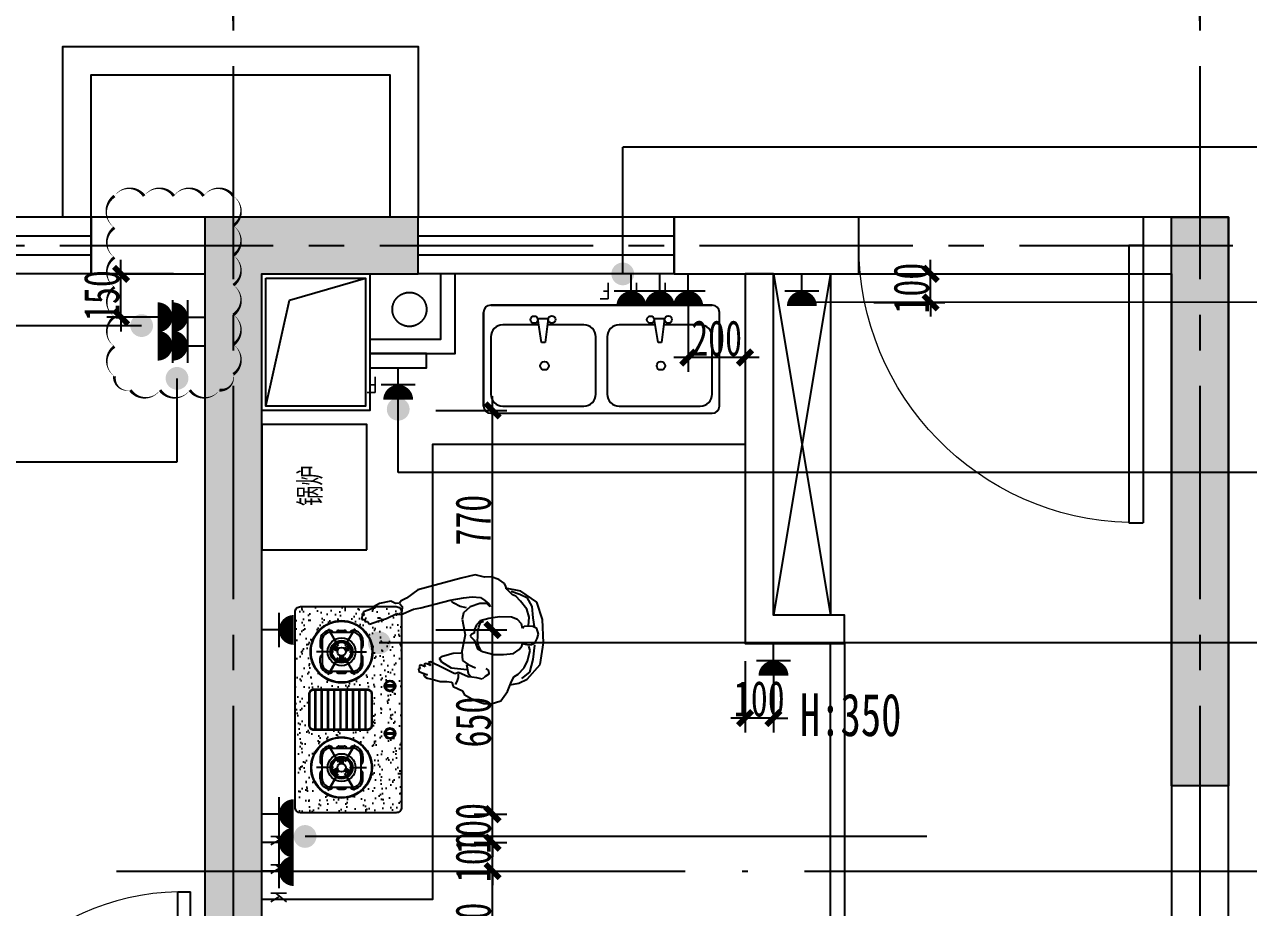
# Model space of a CAD drawing. Header units: millimetres. Extents: x -133666 to 880576, y -269375 to 86941.
# Drawn here: x 29139 to 33445, y -173559 to -170454 of the extents above; entities that cross this region are included whole.
import ezdxf
from ezdxf.enums import TextEntityAlignment as Align

# ---------------------------------------------------------------- set-up
doc = ezdxf.new("R2010")
doc.units = ezdxf.units.MM
doc.header["$LTSCALE"] = 1000
for name, pattern in [('6#轴网(1-4)20181120$0$11 12 17 18 19 20 21 22-ZW$0$DOTE', [2.42, 2, -0.2, 0.02, -0.2]), ('CENTER', [50.8, 31.75, -6.35, 6.35, -6.35]), ('CENTER2', [1.125, 0.75, -0.125, 0.125, -0.125]), ('DASHED', [19.05, 12.7, -6.35]), ('PS', [3200, 1500, -200, 1500])]:
    doc.linetypes.add(name, pattern=pattern)
doc.layers.get('0').update_dxf_attribs({"linetype": 'CONTINUOUS'})
doc.layers.get('Defpoints').update_dxf_attribs({"color": 6, "linetype": 'CONTINUOUS'})
for name, color, linetype in [('6#轴网(1-4)20181120$0$11 12 17 18 19 20 21 22-ZW$0$AXIS_轴线_A', 8, '6#轴网(1-4)20181120$0$11 12 17 18 19 20 21 22-ZW$0$DOTE'), ('A-area', 23, 'CONTINUOUS'), ('A-FUR', 8, 'CONTINUOUS'), ('A-Lvtry', 5, 'CONTINUOUS'), ('A-烟气道', 105, 'CONTINUOUS'), ('AXIS', 253, 'CENTER'), ('DIM', 3, 'CONTINUOUS'), ('M-机电点位(布局空间)', 7, 'CONTINUOUS'), ('P-Furniture(活动家具)', 134, 'CONTINUOUS'), ('P-活动家具', 146, 'CONTINUOUS'), ('PS', 6, 'PS'), ('PUB_HATCH', 8, 'CONTINUOUS'), ('PUB_TEXT', 7, 'CONTINUOUS'), ('WALL', 2, 'CONTINUOUS'), ('WINDOW', 4, 'CONTINUOUS'), ('ZZ001-PC 轮廓', 30, 'CONTINUOUS'), ('剪力墙', 6, 'CONTINUOUS'), ('栏杆', 142, 'CONTINUOUS')]:
    doc.layers.add(name, color=color, linetype=linetype)
doc.layers.add('S-ANNO-REVS', color=1, linetype='CONTINUOUS', true_color=0xff0000, plot=False)
doc.styles.add('DIM', font='', dxfattribs={"width": 0.7})
doc.styles.add('HZ', font='romans.shx', dxfattribs={"width": 0.9, "bigfont": 'bzhz.shx'})
doc.styles.add('ZZ', font='tssdeng.shx', dxfattribs={"width": 0.7, "bigfont": 'tssdchn.shx'})
doc.styles.add('黑体', font='simhei.ttf')
doc.styles.get('DIM').set_extended_font_data('SimSun')
doc.dimstyles.new('TSSD_100_100', dxfattribs={"dimtxt": 300, "dimasz": 100, "dimexe": 100, "dimexo": 250, "dimgap": 100, "dimtad": 1, "dimdec": 0, "dimzin": 0, "dimdsep": 46, "dimtxsty": 'ZZ', "dimblk": 'ARCHTICK', "dimcen": 0, "dimdle": 100, "dimclrd": 256, "dimclrt": 7, "dimadec": 0, "dimazin": 0, "dimtfac": 1, "dimtdec": 0, "dimtix": 1, "dimtmove": 2, "dimatfit": 3, "dimfxl": 0, "dimtolj": 1, "dimtzin": 0, "dimarcsym": 0})
doc.dimstyles.new('金螳螂1-50', dxfattribs={"dimscale": 50, "dimtxt": 2.5, "dimasz": 1, "dimexe": 1, "dimexo": 1, "dimgap": 0.1, "dimtad": 1, "dimdec": 0, "dimrnd": 5, "dimzin": 0, "dimdsep": 46, "dimtxsty": 'DIM', "dimblk": 'ARCHTICK', "dimcen": 2, "dimdle": 1, "dimclrd": 254, "dimclre": 254, "dimclrt": 30, "dimadec": 0, "dimazin": 0, "dimtfac": 1, "dimtdec": 0, "dimtix": 1, "dimtmove": 2, "dimatfit": 3, "dimldrblk": 'A', "dimfxl": 0, "dimtolj": 1, "dimtzin": 0, "dimarcsym": 0})

# ---------------------------------------------------------------- blocks, each defined once
blk = doc.blocks.new('A$C6BCA2219')
at = {"layer": 'P-Furniture(活动家具)'}
for p, q in [((-415.3, 354.8), (-415.3, 25.2)), ((-415.3, 25.2), (-415.3, 354.8)), ((-389.5, 380), (389.5, 380)), ((389.5, 380), (-389.5, 380)), ((414.7, 25.2), (414.7, 354.8)), ((-389.5, 0), (389.5, 0))]:
    blk.add_line(p, q, dxfattribs=at)
at = {"layer": 'P-Furniture(活动家具)', "color": 251}
for p, q in [((-220.2, 310.8), (-347.5, 310.8)), ((-223.7, 332.8), (-187.8, 333.3)), ((-210.5, 248.5), (-223.7, 332.8)), ((-187.8, 333.3), (-197.8, 248.5)), ((-61.9, 310.8), (-190.5, 310.8)), ((189.2, 310.8), (61.9, 310.8)), ((185.8, 332.8), (221.6, 333.3)), ((198.9, 248.5), (185.8, 332.8)), ((221.6, 333.3), (211.6, 248.5)), ((347.5, 310.8), (218.9, 310.8)), ((-389.5, 268.8), (-389.5, 67.2)), ((-19.9, 67.2), (-19.9, 268.8)), ((19.9, 268.8), (19.9, 67.2)), ((389.5, 67.2), (389.5, 268.8)), ((-197.8, 248.5), (-210.5, 248.5)), ((211.6, 248.5), (198.9, 248.5)), ((-347.5, 25.2), (-61.9, 25.2)), ((61.9, 25.2), (347.5, 25.2))]:
    blk.add_line(p, q, dxfattribs=at)
for centre, radius in [((-236.9, 329.1), 12.8), ((-174.7, 329.6), 12.8), ((172.6, 329.1), 12.8), ((234.8, 329.6), 12.8), ((-200.5, 166.9), 14.8), ((208.9, 166.9), 14.8)]:
    blk.add_circle(centre, radius, dxfattribs=at)
at = {"layer": 'P-Furniture(活动家具)'}
for centre, radius, start, end in [((-389.6, 354.3), 25.7, 89.8183, 178.9194), ((389.5, 354.8), 25.2, 0, 90), ((-389.6, 25.7), 25.7, 181.0806, 270.1817), ((389.5, 25.2), 25.2, 270, 0)]:
    blk.add_arc(centre, radius, start, end, dxfattribs=at)
at = {"layer": 'P-Furniture(活动家具)', "color": 251}
for centre, start, end in [((-347.5, 268.8), 90, 180), ((-61.9, 268.8), 0, 90), ((61.9, 268.8), 90, 180), ((347.5, 268.8), 0, 90), ((-347.5, 67.2), 180, 270), ((-61.9, 67.2), 270, 0), ((61.9, 67.2), 180, 270), ((347.5, 67.2), 270, 0)]:
    blk.add_arc(centre, 42, start, end, dxfattribs=at)
blk = doc.blocks.new('_ArchTick')
at = {"color": 0, "linetype": 'ByBlock', "const_width": 0.4}
blk.add_lwpolyline([(-0.5, -0.5), (0.5, 0.5)], dxfattribs=at)
blk = doc.blocks.new('*D346')
at = {"layer": 'Defpoints', "color": 0}
for p in [(6800, 10424), (3400, 9440.5), (6800, 9440.5)]:
    blk.add_point(p, dxfattribs=at)
at = {"layer": 'DIM', "color": 0, "lineweight": -2}
for p, q in [((3400, 9690.5), (3400, 10524)), ((6800, 9690.5), (6800, 10524))]:
    blk.add_line(p, q, dxfattribs=at)
at = {"layer": 'DIM', "lineweight": -2}
blk.add_line((3300, 10424), (6900, 10424), dxfattribs=at)
at = {"layer": 'DIM', "lineweight": -2, "xscale": 100, "yscale": 100, "zscale": 100, "rotation": 180}
blk.add_blockref('_ArchTick', (3400, 10424), dxfattribs=at)
at = {"layer": 'DIM', "lineweight": -2, "xscale": 100, "yscale": 100, "zscale": 100}
blk.add_blockref('_ArchTick', (6800, 10424), dxfattribs=at)
at = {"layer": 'DIM', "color": 7, "insert": (5100, 10674), "char_height": 300, "attachment_point": 5, "style": 'ZZ'}
blk.add_mtext('\\A1;3400', dxfattribs=at)
blk = doc.blocks.new('*D353')
at = {"layer": 'Defpoints', "color": 0}
for p in [(3400, 10424), (800, 9440.5), (3400, 9440.5)]:
    blk.add_point(p, dxfattribs=at)
at = {"layer": 'DIM', "color": 0, "lineweight": -2}
for p, q in [((800, 9690.5), (800, 10524)), ((3400, 9690.5), (3400, 10524))]:
    blk.add_line(p, q, dxfattribs=at)
at = {"layer": 'DIM', "lineweight": -2}
blk.add_line((700, 10424), (3500, 10424), dxfattribs=at)
at = {"layer": 'DIM', "lineweight": -2, "xscale": 100, "yscale": 100, "zscale": 100, "rotation": 180}
blk.add_blockref('_ArchTick', (800, 10424), dxfattribs=at)
at = {"layer": 'DIM', "lineweight": -2, "xscale": 100, "yscale": 100, "zscale": 100}
blk.add_blockref('_ArchTick', (3400, 10424), dxfattribs=at)
at = {"layer": 'DIM', "color": 7, "insert": (2100, 10674), "char_height": 300, "attachment_point": 5, "style": 'ZZ'}
blk.add_mtext('\\A1;2600', dxfattribs=at)
blk = doc.blocks.new('A3ktsjw')
at = {"layer": '栏杆'}
for points in [[(-26114.3, 169534.8), (-26114.3, 170134.8), (-24864.3, 170134.8), (-24864.3, 169534.8)], [(-26014.3, 169534.8), (-26014.3, 170034.8), (-24964.3, 170034.8), (-24964.3, 169534.8)]]:
    blk.add_lwpolyline(points, dxfattribs=at)
blk = doc.blocks.new('$DorLib2D$00000001')
for p, q in [((0.45, 0.975), (0.5, 0.975)), ((0.45, 0), (0.45, 0.975)), ((0.5, 0), (0.5, 0.975)), ((0.5, 0), (0.45, 0))]:
    blk.add_line(p, q)
at = {"lineweight": 13}
blk.add_arc((0.475, 0), 0.975, 91.4693, 180, dxfattribs=at)
blk = doc.blocks.new('$TCHSYS$WIN2D')
for p, q in [((-0.5, 0.5), (0.5, 0.5)), ((-0.5, 0.5), (-0.5, -0.5)), ((0.5, 0.5), (0.5, -0.5)), ((0.5, 0.1667), (-0.5, 0.1667)), ((0.5, -0.1667), (-0.5, -0.1667)), ((-0.5, -0.5), (0.5, -0.5))]:
    blk.add_line(p, q)
blk = doc.blocks.new('B20190310213323')
at = {"layer": 'PUB_HATCH'}
for points in [[(4000, 5900), (3600, 5900), (3600, 8800), (4150, 8800), (4150, 9000), (3400, 9000), (3400, 5700), (3600, 5700), (4000, 5700)], [(6800, 9000), (7000, 9000), (7000, 7000), (6800, 7000), (6800, 8800)]]:
    blk.add_hatch(color=256, dxfattribs=at).paths.add_polyline_path(points)
at = {"layer": 'A-Lvtry', "ltscale": 3}
blk.add_line((4200.1, 6600), (3600, 6600), dxfattribs=at)
blk.add_lwpolyline([(5300, 8200), (4200.1, 8200), (4200.1, 6600), (4200.1, 6600)], dxfattribs=at)
at = {"layer": 'A-烟气道'}
for points in [[(3600, 8800), (3980, 8800), (3980, 8320), (3600, 8320)], [(3615, 8785), (3965, 8785), (3965, 8335), (3615, 8335)]]:
    blk.add_lwpolyline(points, close=True, dxfattribs=at)
blk.add_lwpolyline([(3615, 8335), (3697.9, 8707.9), (3965, 8785)], dxfattribs=at)
at = {"layer": 'WALL'}
blk.add_line((5700, 8800), (6700, 8800), dxfattribs=at)
for points in [[(3600, 5800), (3600, 8800), (4150.1, 8800), (4150.1, 9000), (3500, 9000), (3000, 9000), (3000, 8800), (3400, 8800), (3400, 5800), (3350, 5800), (3350, 5700), (3500, 5700)], [(3980, 8520), (4280, 8520), (4280, 8800)], [(3980, 8570), (4230, 8570), (4230, 8800)]]:
    blk.add_lwpolyline(points, dxfattribs=at)
for points in [[(5700, 8800), (5700, 9000), (5050.1, 9000), (5050.1, 9000), (5050.1, 8800)], [(7000, 100), (7000, 9000), (6700, 9000), (6700, 8800), (6800, 8800), (6800, 200), (6100, 200), (6100, 0), (6800, 0), (6800, -1400), (6500, -1400), (6500, -1600), (7000, -1600)], [(5400, 7600), (5400, 8800), (5300, 8800), (5300, 7500), (5650, 7500), (5650, 7600)]]:
    blk.add_lwpolyline(points, close=True, dxfattribs=at)
at = {"layer": 'WINDOW'}
blk.add_line((6700, 9000, 0), (5700, 9000, 0), dxfattribs=at)
blk.add_lwpolyline([(5600.3, 5750), (5600.3, 7500), (5650, 7500), (5650, 5750)], close=True, dxfattribs=at)
at = {"layer": '剪力墙', "elevation": 0}
for points in [[(4000, 5900), (3600, 5900), (3600, 8800), (4150, 8800), (4150, 9000), (3400, 9000), (3400, 5700), (3600, 5700), (4000, 5700)], [(6800, 9000), (7000, 9000), (7000, 7000), (6800, 7000), (6800, 8800)]]:
    blk.add_lwpolyline(points, close=True, dxfattribs=at)
blk.add_lwpolyline([(6800, 8800), (6800, 8800)], dxfattribs=at)
at = {"layer": 'A-area'}
blk.add_blockref('A3ktsjw', (29014.3, -160534.8), dxfattribs=at)
at = {"layer": 'WINDOW', "rotation": 180}
for name, p, xscale, yscale, zscale in [('$TCHSYS$WIN2D', (2250, 8900), 1500, 200, 1500), ('$TCHSYS$WIN2D', (4600.1, 8900), 900, 200, 900), ('$DorLib2D$00000001', (6200, 8900), -1000, 1000, -1000)]:
    blk.add_blockref(name, p, dxfattribs=dict(at, xscale=xscale, yscale=yscale, zscale=zscale))
at = {"layer": 'WINDOW', "xscale": 900, "yscale": 900, "zscale": -900}
blk.add_blockref('$DorLib2D$00000001', (2900, 5750), dxfattribs=at)
blk = doc.blocks.new('A$C42FC2733')
at = {"color": 0, "linetype": 'ByBlock'}
for p, q in [((149.8, 442.4), (126.3, 409.9)), ((183.6, 452.8), (149.8, 442.4)), ((209.7, 451.5), (183.6, 452.8)), ((243.5, 439.8), (209.7, 451.5)), ((278.7, 420.3), (243.5, 439.8)), ((126.3, 409.9), (114.6, 380)), ((283.9, 407.3), (278.7, 420.3)), ((317.8, 391.7), (283.9, 407.3)), ((321.7, 377.3), (317.8, 391.7)), ((57.3, 366.9), (11.7, 314.9)), ((48.2, 342.2), (76.8, 364.3)), ((86, 380), (57.3, 366.9)), ((88.6, 348.7), (67.7, 326.6)), ((118.5, 386.5), (86, 380)), ((104.2, 357.8), (88.6, 348.7)), ((114.6, 380), (104.2, 357.8)), ((191.4, 348.7), (204.5, 356.5)), ((192.7, 335.7), (191.4, 348.7)), ((204.5, 356.5), (214.9, 366.9)), ((214.9, 366.9), (234.4, 361.7)), ((234.4, 361.7), (251.3, 359.1)), ((251.3, 359.1), (264.4, 357.8)), ((264.4, 344.8), (255.3, 357.8)), ((264.4, 357.8), (298.2, 343.5)), ((270.9, 314.9), (264.4, 344.8)), ((298.2, 343.5), (311.3, 347.4)), ((299.5, 360.4), (304.7, 374.7)), ((299.5, 347.4), (299.5, 360.4)), ((304.7, 374.7), (310, 385.2)), ((311.3, 347.4), (351.6, 327.9)), ((339.9, 374.7), (321.7, 377.3)), ((363.3, 374.7), (339.9, 374.7)), ((390.7, 366.9), (363.3, 374.7)), ((408.9, 363), (390.7, 366.9)), ((437.6, 339.6), (407.6, 351.3)), ((407.6, 351.3), (421.9, 350)), ((418, 356.5), (408.9, 363)), ((421.9, 350), (418, 356.5)), ((11.7, 314.9), (0, 238.1)), ((36.5, 296.7), (48.2, 342.2)), ((56, 301.9), (46.9, 265.4)), ((67.7, 326.6), (56, 301.9)), ((201.9, 329.2), (192.7, 335.7)), ((264.4, 314.9), (238.3, 326.6)), ((283.9, 300.6), (264.4, 314.9)), ((269.6, 333.1), (323, 327.9)), ((323, 327.9), (356.8, 307.1)), ((351.6, 327.9), (397.2, 305.8)), ((356.8, 307.1), (365.9, 294.1)), ((403.7, 307.1), (397.2, 318.8)), ((397.2, 318.8), (412.8, 311)), ((397.2, 305.8), (403.7, 307.1)), ((412.8, 311), (419.3, 313.6)), ((419.3, 313.6), (415.4, 322.7)), ((415.4, 322.7), (432.4, 316.2)), ((432.4, 316.2), (436.3, 322.7)), ((433.7, 329.2), (438.9, 330.5)), ((436.3, 322.7), (433.7, 329.2)), ((438.9, 330.5), (437.6, 339.6)), ((31.3, 247.2), (36.5, 296.7)), ((46.9, 265.4), (50.8, 249.8)), ((84.7, 261.5), (75.5, 249.8)), ((105.5, 275.9), (84.7, 261.5)), ((140.6, 279.8), (105.5, 275.9)), ((174.5, 279.8), (140.6, 279.8)), ((213.6, 269.3), (174.5, 279.8)), ((231.8, 260.2), (213.6, 269.3)), ((220.1, 264.1), (227.9, 248.5)), ((238.3, 239.4), (231.8, 260.2)), ((274.8, 210.8), (286.5, 269.3)), ((286.5, 269.3), (283.9, 300.6)), ((317.8, 274.6), (290.4, 273.3)), ((354.2, 285), (317.8, 274.6)), ((365.9, 294.1), (354.2, 285)), ((0, 238.1), (2.6, 156.1)), ((22.1, 223.8), (16.9, 208.2)), ((30, 239.4), (22.1, 223.8)), ((41.7, 244.6), (30, 239.4)), ((53.4, 245.9), (41.7, 244.6)), ((69, 242), (53.4, 245.9)), ((72.9, 239.4), (69, 242)), ((75.5, 249.8), (72.9, 239.4)), ((227.9, 248.5), (231.8, 231.6)), ((231.8, 231.6), (230.5, 217.3)), ((230.5, 217.3), (230.5, 199.1)), ((243.5, 229), (238.3, 239.4)), ((251.3, 221.2), (243.5, 229)), ((257.9, 214.7), (251.3, 221.2)), ((16.9, 208.2), (23.4, 188.7)), ((23.4, 188.7), (36.5, 180.9)), ((36.5, 150.9), (32.6, 180.9)), ((36.5, 180.9), (54.7, 179.6)), ((52.1, 178.3), (49.5, 148.3)), ((54.7, 179.6), (67.7, 180.9)), ((67.7, 180.9), (72.9, 188.7)), ((72.9, 188.7), (76.8, 171.8)), ((226.6, 183.5), (221.4, 166.6)), ((222.7, 161.3), (235.7, 175.7)), ((230.5, 199.1), (226.6, 183.5)), ((235.7, 175.7), (242.2, 191.3)), ((242.2, 191.3), (243.5, 204.3)), ((243.5, 204.3), (251.3, 208.2)), ((251.3, 208.2), (257.9, 214.7)), ((285.2, 154.8), (274.8, 210.8)), ((612.1, 173.1), (578.2, 161.3)), ((618.6, 164), (612.1, 173.1)), ((2.6, 156.1), (23.4, 95)), ((40.4, 110.6), (36.5, 150.9)), ((49.5, 148.3), (58.6, 119.7)), ((76.8, 171.8), (91.2, 156.1)), ((91.2, 156.1), (112, 148.3)), ((112, 148.3), (153.7, 147)), ((153.7, 147), (191.4, 153.5)), ((191.4, 153.5), (222.7, 161.3)), ((221.4, 166.6), (211, 162.7)), ((257.9, 111.9), (281.3, 132.7)), ((281.3, 132.7), (285.2, 154.8)), ((500.1, 139.2), (457.1, 119.7)), ((497.5, 128.8), (502.7, 132.7)), ((510.5, 137.9), (500.1, 139.2)), ((515.7, 135.3), (510.5, 137.9)), ((552.2, 153.5), (515.7, 135.3)), ((578.2, 161.3), (552.2, 153.5)), ((589.9, 114.5), (632.9, 130.1)), ((627.7, 164), (618.6, 164)), ((627.7, 156.1), (627.7, 164)), ((638.1, 156.1), (627.7, 156.1)), ((629, 137.9), (638.1, 145.7)), ((634.2, 135.3), (629, 137.9)), ((632.9, 130.1), (634.2, 135.3)), ((638.1, 145.7), (638.1, 156.1)), ((23.4, 95), (79.4, 57.3)), ((58.6, 79.4), (40.4, 110.6)), ((58.6, 119.7), (80.7, 92.4)), ((80.7, 92.4), (96.4, 74.2)), ((191.4, 101.5), (187.5, 111.9)), ((187.5, 111.9), (199.3, 100.2)), ((205.8, 89.8), (191.4, 101.5)), ((199.3, 100.2), (224, 100.2)), ((221.4, 79.4), (205.8, 89.8)), ((224, 100.2), (257.9, 111.9)), ((270.9, 115.8), (293, 110.6)), ((328.2, 88.5), (281.3, 80.7)), ((293, 110.6), (315.2, 98.9)), ((315.2, 98.9), (323, 92.4)), ((431.1, 115.8), (328.2, 88.5)), ((457.1, 119.7), (431.1, 115.8)), ((481.9, 82), (500.1, 91.1)), ((496.2, 110.6), (497.5, 128.8)), ((505.3, 101.5), (496.2, 110.6)), ((500.1, 91.1), (506.6, 98.9)), ((506.6, 98.9), (519.6, 100.2)), ((519.6, 100.2), (536.6, 92.4)), ((536.6, 92.4), (576.9, 100.2)), ((576.9, 100.2), (597.8, 111.9)), ((597.8, 111.9), (589.9, 114.5)), ((83.3, 67.7), (58.6, 79.4)), ((79.4, 57.3), (132.8, 46.8)), ((113.3, 57.3), (83.3, 67.7)), ((96.4, 74.2), (108.1, 70.3)), ((108.1, 70.3), (127.6, 50.7)), ((127.6, 50.7), (136.7, 29.9)), ((250, 76.8), (221.4, 79.4)), ((281.3, 80.7), (250, 76.8)), ((289.1, 11.7), (441.5, 52)), ((441.5, 52), (481.9, 82)), ((136.7, 29.9), (156.3, 15.6)), ((156.3, 15.6), (183.6, 6.5)), ((183.6, 6.5), (207.1, 7.8)), ((207.1, 7.8), (239.6, 0)), ((239.6, 0), (289.1, 11.7))]:
    blk.add_line(p, q, dxfattribs=at)
blk = doc.blocks.new('二极 三极单相插座  暗装')
for p, q in [((-54.1, 54.5), (54.1, 54.5)), ((0, 54.5), (0, 0))]:
    blk.add_line(p, q)
at = {"const_width": 47.2}
blk.add_lwpolyline([(23.6, 101.4, -0.414214), (0, 77.8, -0.414214), (-23.6, 101.4, -0.414214)], format="xyb", dxfattribs=at)
blk = doc.blocks.new('*D814')
at = {"layer": 'Defpoints', "color": 0}
for p in [(30670.9, -173431.2), (30785.8, -173431.2), (30670.9, -173831.7)]:
    blk.add_point(p, dxfattribs=at)
at = {"layer": 'DIM', "color": 254, "lineweight": -2}
for p, q in [((30785.8, -173881.7), (30785.8, -173381.2)), ((30720.9, -173431.2), (30835.8, -173431.2)), ((30720.9, -173831.7), (30835.8, -173831.7))]:
    blk.add_line(p, q, dxfattribs=at)
at = {"layer": 'DIM', "color": 254, "lineweight": -2, "xscale": 50, "yscale": 50, "zscale": 50}
for p, rotation in [((30785.8, -173431.2), 90), ((30785.8, -173831.7), 270)]:
    blk.add_blockref('_ArchTick', p, dxfattribs=dict(at, rotation=rotation))
at = {"layer": 'DIM', "color": 30, "insert": (30718.3, -173631.5), "char_height": 125, "attachment_point": 5, "rotation": 90, "style": 'DIM'}
blk.add_mtext('\\A1;400', dxfattribs=at)
blk = doc.blocks.new('A')
for p, q in [((-1.435, 1.148), (-1.09, 1.437)), ((-1.435, 1.148), (-0.369, 0)), ((-1.09, 1.437), (0, 0)), ((-0.369, 0), (-2.127, 0)), ((-1.435, -1.148), (-0.369, 0)), ((-1.09, -1.437), (0, 0)), ((-1.435, -1.148), (-1.09, -1.437))]:
    blk.add_line(p, q)
for points in [[(-1.435, 1.148), (-1.09, 1.437), (-0.369, 0), (0, 0)], [(-1.435, -1.148), (-1.09, -1.437), (-0.369, 0), (0, 0)]]:
    blk.add_solid(points)
blk = doc.blocks.new('SDSDG')
for p, q in [((3940.556, 16.696), (3942.96, 16.696)), ((3941.758, 16.696), (3941.758, 15.485))]:
    blk.add_line(p, q)
at = {"const_width": 1.049}
blk.add_lwpolyline([(3942.283, 17.739, -0.414214), (3941.758, 17.213, -0.414214), (3941.232, 17.739, -0.414214)], format="xyb", dxfattribs=at)
at = {"style": 'HZ', "width": 0.9}
blk.add_text('K', height=1.111, dxfattribs=at).set_placement((3943.598, 16.671), align=Align.MIDDLE)
blk = doc.blocks.new('墙面防潮插座 暗装')
for p, q in [((-54.1, 54.5), (54.1, 54.5)), ((0, 54.5), (0, 0))]:
    blk.add_line(p, q)
at = {"const_width": 47.2}
blk.add_lwpolyline([(23.6, 101.4, -0.414214), (0, 77.8, -0.414214), (-23.6, 101.4, -0.414214)], format="xyb", dxfattribs=at)
at = {"style": 'HZ', "width": 0.9}
blk.add_text('F', height=50, dxfattribs=at).set_placement((82.8, 53.4), align=Align.MIDDLE)
blk = doc.blocks.new('*D844')
at = {"layer": 'Defpoints', "color": 0}
for p in [(30034.5, -171811.2), (30785.8, -171811.2), (30034.5, -172583.3)]:
    blk.add_point(p, dxfattribs=at)
at = {"layer": 'DIM', "color": 254, "lineweight": -2}
for p, q in [((30785.8, -172633.3), (30785.8, -171761.2)), ((30585.8, -171811.2), (30835.8, -171811.2)), ((30585.8, -172583.3), (30835.8, -172583.3))]:
    blk.add_line(p, q, dxfattribs=at)
at = {"layer": 'DIM', "color": 254, "lineweight": -2, "xscale": 50, "yscale": 50, "zscale": 50}
for p, rotation in [((30785.8, -171811.2), 90), ((30785.8, -172583.3), 270)]:
    blk.add_blockref('_ArchTick', p, dxfattribs=dict(at, rotation=rotation))
at = {"layer": 'DIM', "color": 30, "insert": (30718.3, -172197.3), "char_height": 125, "attachment_point": 5, "rotation": 90, "style": 'DIM'}
blk.add_mtext('\\A1;770', dxfattribs=at)
blk = doc.blocks.new('A$C558726A8')
at = {"layer": 'P-Furniture(活动家具)'}
h = blk.add_hatch(dxfattribs=at)
h.set_pattern_fill('AR-SAND,_O', color=250)
h.set_pattern_definition([(37.5, (-27199.047, -9670.22), (-1.60003, 48.941324), [0, -38.608, 0, -43.18, 0, -41.275]), (7.5, (-27199.05, -9670.22), (44.95233, 71.68251), [0, -20.828, 0, -34.798, 0, -13.335]), (327.5, (-27230.29, -9670.22), (79.09924, 0.14372), [0, -12.7, 0, -45.72, 0, -59.69]), (317.5, (-27230.29, -9670.22), (76.35565, 22.29293), [0, -6.35, 0, -29.972, 0, -34.29])])
h.paths.add_polyline_path([(-342.9, 375.4, 0.414214), (-362.5, 355.9), (-362.5, 19.6, 0.414214), (-342.9, 0), (342.9, 0, 0.414214), (362.5, 19.6), (362.5, 355.9, 0.414214), (342.9, 375.4)])
h.paths.add_polyline_path([(71.9, 309.2), (71.9, 120.9, -0.414214), (55.9, 104.9), (-55.9, 104.9, -0.414214), (-71.9, 120.9), (-71.9, 309.2, -0.414214), (-55.9, 325.2), (55.9, 325.2, -0.414214)], flags=16)
h.paths.add_polyline_path([(69.9, 309.2), (69.9, 120.9, -0.414214), (55.9, 106.9), (-55.9, 106.9, -0.414214), (-69.9, 120.9), (-69.9, 309.2, -0.414214), (-55.9, 323.2), (55.9, 323.2, -0.414214)], flags=0)
h.paths.add_polyline_path([(313.1, 211.8, -1), (94.2, 211.8, -1)], flags=16)
h.paths.add_polyline_path([(311.1, 211.8, -1), (96.2, 211.8, -1)], flags=0)
h.paths.add_polyline_path([(164.5, 287.1), (182.6, 287.1, -0.359638), (191.4, 280.3), (215.9, 280.3, -0.359638), (224.7, 287.1), (242.8, 287.1, -0.414214), (279, 250.9, -0.251251), (272.2, 242.1), (272.2, 229.9, -0.359638), (279, 221.1), (279, 202.5, -0.359638), (272.2, 193.7), (272.2, 181.4, -0.251251), (279, 172.6, -0.414214), (242.8, 136.4), (224.7, 136.4, -0.359638), (215.9, 143.3), (191.4, 143.3, -0.359638), (182.6, 136.4), (164.5, 136.4, -0.414214), (128.3, 172.6, -0.251251), (135.2, 181.4), (135.2, 193.7, -0.359638), (128.3, 202.5), (128.3, 221.1, -0.359638), (135.2, 229.9), (135.2, 242.1, -0.251251), (128.3, 250.9, -0.414214)], flags=0)
h.paths.add_polyline_path([(252.6, 211.8, -1), (154.7, 211.8, -1)], flags=0)
h.paths.add_polyline_path([(242.8, 211.8, -1), (164.5, 211.8, -1)], flags=0)
h.paths.add_polyline_path([(239.9, 211.8, -1), (167.4, 211.8, -1)], flags=0)
h.paths.add_polyline_path([(236.9, 211.8, -1), (170.4, 211.8, -1)], flags=0)
h.paths.add_polyline_path([(174.8, 218.6), (190.2, 217.6, -0.299124), (203.7, 226.5, -0.028861), (205.3, 226.4), (212.2, 240.2, -0.215015), (224, 233.3), (215.4, 220.5, -0.330841), (215.4, 203), (224, 190.2, -0.215015), (212.2, 183.4), (205.3, 197.2, -0.028861), (203.7, 197.1, -0.299124), (190.2, 205.9), (174.8, 204.9, -0.215015)], flags=0)
h.paths.add_polyline_path([(-96.2, 211.8, -1), (-311.1, 211.8, -1)], flags=16)
h.paths.add_polyline_path([(-98.2, 211.8, -1), (-309.1, 211.8, -1)], flags=0)
h.paths.add_polyline_path([(-128.3, 250.9, -0.251251), (-135.2, 242.1), (-135.2, 229.9, -0.359638), (-128.3, 221.1), (-128.3, 202.5, -0.359638), (-135.2, 193.7), (-135.2, 181.4, -0.251251), (-128.3, 172.6, -0.414214), (-164.5, 136.4), (-182.6, 136.4, -0.359638), (-191.4, 143.3), (-215.9, 143.3, -0.359638), (-224.7, 136.4), (-242.8, 136.4, -0.414214), (-279, 172.6, -0.251251), (-272.2, 181.4), (-272.2, 193.7, -0.359638), (-279, 202.5), (-279, 221.1, -0.359638), (-272.2, 229.9), (-272.2, 242.1, -0.251251), (-279, 250.9, -0.414214), (-242.8, 287.1), (-224.7, 287.1, -0.359638), (-215.9, 280.3), (-191.4, 280.3, -0.359638), (-182.6, 287.1), (-164.5, 287.1, -0.414214)], flags=0)
h.paths.add_polyline_path([(-154.7, 211.8, -1), (-252.6, 211.8, -1)], flags=0)
h.paths.add_polyline_path([(-164.5, 211.8, -1), (-242.8, 211.8, -1)], flags=0)
h.paths.add_polyline_path([(-167.4, 211.8, -1), (-239.9, 211.8, -1)], flags=0)
h.paths.add_polyline_path([(-170.4, 211.8, -1), (-236.9, 211.8, -1)], flags=0)
h.paths.add_polyline_path([(-174.8, 218.6, -0.215015), (-174.8, 204.9), (-190.2, 205.9, -0.299124), (-203.7, 197.1, -0.028861), (-205.3, 197.2), (-212.2, 183.4, -0.215015), (-224, 190.2), (-215.4, 203, -0.330841), (-215.4, 220.5), (-224, 233.3, -0.215015), (-212.2, 240.2), (-205.3, 226.4, -0.028861), (-203.7, 226.5, -0.299124), (-190.2, 217.6)], flags=0)
h.paths.add_polyline_path([(103, 41, -1), (64.3, 41, -1)], flags=16)
h.paths.add_polyline_path([(85.7, 57.3), (85.7, 56.2, -0.877066), (85.7, 25.8), (85.7, 24.6, -1), (81.7, 24.6), (81.7, 25.8, -0.877066), (81.7, 56.2), (81.7, 57.3, -1)], flags=0)
h.paths.add_polyline_path([(97.4, 53.2, -1.000001), (94.5, 53.2, -1.000001)], flags=0)
h.paths.add_polyline_path([(102.5, 41, -1.000001), (99.6, 41, -1.000001)], flags=0)
h.paths.add_polyline_path([(-64.3, 41, -1), (-103, 41, -1)], flags=16)
h.paths.add_polyline_path([(-81.7, 57.3), (-81.7, 56.2, -0.877066), (-81.7, 25.8), (-81.7, 24.6, -1), (-85.7, 24.6), (-85.7, 25.8, -0.877066), (-85.7, 56.2), (-85.7, 57.3, -1)], flags=0)
h.paths.add_polyline_path([(-94.5, 53.2, -1.000001), (-97.4, 53.2, -1.000001)], flags=0)
h.paths.add_polyline_path([(-99.6, 41, -1.000001), (-102.5, 41, -1.000001)], flags=0)
for points in [[(-97.4, 53.7, 1.000001), (-94.5, 53.7, 1.000001)], [(94.5, 53.7, 1.000001), (97.4, 53.7, 1.000001)], [(-99.6, 41.4, 1), (-102.5, 41.4, 1)], [(102.5, 41.4, 1), (99.6, 41.4, 1)]]:
    blk.add_hatch(color=251, dxfattribs=at).paths.add_polyline_path(points)
at = {"layer": 'P-Furniture(活动家具)', "color": 251}
for p, q in [((-69.9, 304), (69.9, 304)), ((-69.9, 302), (69.9, 302)), ((-242.8, 287.1), (-224.7, 287.1)), ((-242.8, 280.3), (-164.5, 280.3)), ((-203.7, 240.2), (-203.7, 299.8)), ((-164.5, 287.1), (-182.6, 287.1)), ((-69.9, 282), (69.9, 282)), ((-69.9, 280), (69.9, 280)), ((-69.9, 260), (69.9, 260)), ((164.5, 287.1), (182.6, 287.1)), ((242.8, 280.3), (164.5, 280.3)), ((203.7, 240.2), (203.7, 299.8)), ((242.8, 287.1), (224.7, 287.1)), ((-284.2, 258.3), (-224, 223.5)), ((-228.2, 226), (-279.9, 255.8)), ((-279, 221.1), (-279, 202.5)), ((-272.2, 250.9), (-272.2, 172.6)), ((-224, 233.3), (-212.2, 240.2)), ((-215.4, 220.5), (-224, 233.3)), ((-211, 224.5), (-218.1, 236.8)), ((-205.3, 226.4), (-212.2, 240.2)), ((-190.2, 217.6), (-174.8, 218.6)), ((-123.1, 258.3), (-183.3, 223.5)), ((-179.1, 226), (-127.4, 255.8)), ((-174.8, 218.6), (-174.8, 204.9)), ((-135.2, 250.9), (-135.2, 172.6)), ((-128.3, 221.1), (-128.3, 202.5)), ((-69.9, 258), (69.9, 258)), ((-69.9, 238), (69.9, 238)), ((-69.9, 236), (69.9, 236)), ((-69.9, 216), (69.9, 216)), ((123.1, 258.3), (183.3, 223.5)), ((179.1, 226), (127.4, 255.8)), ((128.3, 221.1), (128.3, 202.5)), ((135.2, 250.9), (135.2, 172.6)), ((190.2, 217.6), (174.8, 218.6)), ((174.8, 218.6), (174.8, 204.9)), ((205.3, 226.4), (212.2, 240.2)), ((211, 224.5), (218.1, 236.8)), ((224, 233.3), (212.2, 240.2)), ((215.4, 220.5), (224, 233.3)), ((284.2, 258.3), (224, 223.5)), ((228.2, 226), (279.9, 255.8)), ((272.2, 250.9), (272.2, 172.6)), ((279, 221.1), (279, 202.5)), ((-284.2, 165.3), (-224, 200)), ((-228.2, 197.6), (-279.9, 167.7)), ((-215.4, 203), (-224, 190.2)), ((-212.2, 183.4), (-224, 190.2)), ((-211, 199.1), (-218.1, 186.8)), ((-205.3, 197.2), (-212.2, 183.4)), ((-203.7, 183.4), (-203.7, 123.7)), ((-190.2, 205.9), (-174.8, 204.9)), ((-189, 211.8), (-174.8, 211.8)), ((-123.1, 165.3), (-183.3, 200)), ((-179.1, 197.6), (-127.4, 167.7)), ((-69.9, 214), (69.9, 214)), ((-69.9, 194), (69.9, 194)), ((-69.9, 192), (69.9, 192)), ((123.1, 165.3), (183.3, 200)), ((179.1, 197.6), (127.4, 167.7)), ((189, 211.8), (174.8, 211.8)), ((190.2, 205.9), (174.8, 204.9)), ((203.7, 183.4), (203.7, 123.7)), ((205.3, 197.2), (212.2, 183.4)), ((211, 199.1), (218.1, 186.8)), ((212.2, 183.4), (224, 190.2)), ((215.4, 203), (224, 190.2)), ((284.2, 165.3), (224, 200)), ((228.2, 197.6), (279.9, 167.7)), ((-242.8, 143.3), (-164.5, 143.3)), ((-242.8, 136.4), (-224.7, 136.4)), ((-164.5, 136.4), (-182.6, 136.4)), ((-69.9, 172), (69.9, 172)), ((-69.9, 170), (69.9, 170)), ((-69.9, 150), (69.9, 150)), ((-69.9, 148), (69.9, 148)), ((242.8, 143.3), (164.5, 143.3)), ((164.5, 136.4), (182.6, 136.4)), ((242.8, 136.4), (224.7, 136.4)), ((-69.9, 128), (69.9, 128)), ((-69.9, 126), (69.9, 126))]:
    blk.add_line(p, q, dxfattribs=at)
at = {"layer": 'P-Furniture(活动家具)'}
blk.add_lwpolyline([(-342.9, 0.4, -0.414214), (-362.5, 20), (-362.5, 355.9, -0.414214), (-342.9, 375.4), (342.9, 375.4, -0.414214), (362.5, 355.9), (362.5, 20, -0.414214), (342.9, 0.4)], format="xyb", close=True, dxfattribs=at)
at = {"layer": 'P-Furniture(活动家具)', "color": 251}
for points in [[(-71.9, 309.2, -0.414214), (-55.9, 325.2), (55.9, 325.2, -0.414214), (71.9, 309.2), (71.9, 120.9, -0.414214), (55.9, 104.9), (-55.9, 104.9, -0.414214), (-71.9, 120.9)], [(-69.9, 309.2, -0.414214), (-55.9, 323.2), (55.9, 323.2, -0.414214), (69.9, 309.2), (69.9, 120.9, -0.414214), (55.9, 106.9), (-55.9, 106.9, -0.414214), (-69.9, 120.9)], [(-85.7, 25), (-85.7, 57.8, -1), (-81.7, 57.8), (-81.7, 25, -1)], [(85.7, 25), (85.7, 57.8, 1), (81.7, 57.8), (81.7, 25, 1)]]:
    blk.add_lwpolyline(points, format="xyb", close=True, dxfattribs=at)
at = {"layer": 'P-Furniture(活动家具)', "color": 251, "const_width": 0.979}
for points in [[(-203.7, 240.2), (-203.7, 299.8)], [(203.7, 240.2), (203.7, 299.8)], [(-228.2, 226), (-279.9, 255.8)], [(-179.1, 226), (-127.4, 255.8)], [(179.1, 226), (127.4, 255.8)], [(228.2, 226), (279.9, 255.8)], [(-228.2, 197.6), (-279.9, 167.7)], [(-203.7, 183.4), (-203.7, 123.7)], [(-179.1, 197.6), (-127.4, 167.7)], [(179.1, 197.6), (127.4, 167.7)], [(203.7, 183.4), (203.7, 123.7)], [(228.2, 197.6), (279.9, 167.7)]]:
    blk.add_lwpolyline(points, dxfattribs=at)
for points in [[(-203.7, 226.5, -1), (-203.7, 197.1, -1), (-203.7, 226.5, -1)], [(203.7, 226.5, 1), (203.7, 197.1, 1), (203.7, 226.5, 1)]]:
    blk.add_lwpolyline(points, format="xyb", dxfattribs=at)
at = {"layer": 'P-Furniture(活动家具)', "color": 251}
for centre, radius in [((-203.7, 211.8), 107.4), ((-203.7, 211.8), 105.4), ((203.7, 211.8), 109.4), ((203.7, 211.8), 107.4), ((-203.7, 211.8), 39.1), ((-203.7, 211.8), 36.2), ((-203.7, 211.8), 33.3), ((-203.7, 211.8), 14.7), ((203.7, 211.8), 39.1), ((203.7, 211.8), 36.2), ((203.7, 211.8), 33.3), ((203.7, 211.8), 14.7), ((-83.7, 41.4), 19.3), ((-95.9, 53.7), 1.44), ((83.7, 41.4), 19.3), ((95.9, 53.7), 1.44), ((-101, 41.4), 1.44), ((101, 41.4), 1.44)]:
    blk.add_circle(centre, radius, dxfattribs=at)
at = {"layer": 'P-Furniture(活动家具)'}
for centre in [(-203.7, 211.8), (203.7, 211.8)]:
    blk.add_circle(centre, 48.9, dxfattribs=at)
at = {"layer": 'P-Furniture(活动家具)', "color": 251}
for centre, radius, start, end in [((-242.8, 250.9), 36.2, 90, 180), ((-242.8, 250.9), 29.4, 90, 180), ((-224.4, 278.4), 8.76, 12.564, 91.6861), ((-182.9, 278.4), 8.76, 88.3139, 167.436), ((-164.5, 250.9), 36.2, 0, 90), ((-164.5, 250.9), 29.4, 0, 90), ((164.5, 250.9), 36.2, 90, 180), ((164.5, 250.9), 29.4, 90, 180), ((182.9, 278.4), 8.76, 12.564, 91.6861), ((224.4, 278.4), 8.76, 88.3139, 167.436), ((242.8, 250.9), 36.2, 0, 90), ((242.8, 250.9), 29.4, 0, 90), ((-267.4, 252.9), 11.8, 189.6676, 246.0824), ((-270.2, 221.3), 8.76, 102.564, 181.686), ((-210.5, 223.6), 16.7, 95.7306, 144.2694), ((-190, 211.8), 16.7, 335.7306, 24.2694), ((-139.9, 252.9), 11.8, 293.9176, 350.3324), ((-137.1, 221.3), 8.76, 358.314, 77.436), ((139.9, 252.9), 11.8, 189.6676, 246.0824), ((137.1, 221.3), 8.76, 102.564, 181.686), ((190, 211.8), 16.7, 155.7306, 204.2694), ((210.5, 223.6), 16.7, 35.7306, 84.2694), ((267.4, 252.9), 11.8, 293.9176, 350.3324), ((270.2, 221.3), 8.76, 358.314, 77.436), ((-270.2, 202.2), 8.76, 178.3139, 257.436), ((-267.4, 170.6), 11.8, 113.9176, 170.3324), ((-242.8, 172.6), 36.2, 180, 270), ((-242.8, 172.6), 29.4, 180, 270), ((-210.5, 199.9), 16.7, 215.7306, 264.2694), ((-164.5, 172.6), 36.2, 270, 0), ((-164.5, 172.6), 29.4, 270, 0), ((-137.1, 202.2), 8.76, 282.564, 1.6861), ((-139.9, 170.6), 11.8, 9.6676, 66.0824), ((137.1, 202.2), 8.76, 178.3139, 257.436), ((139.9, 170.6), 11.8, 113.9176, 170.3324), ((164.5, 172.6), 36.2, 180, 270), ((164.5, 172.6), 29.4, 180, 270), ((210.5, 199.9), 16.7, 275.7306, 324.2694), ((242.8, 172.6), 36.2, 270, 0), ((242.8, 172.6), 29.4, 270, 0), ((270.2, 202.2), 8.76, 282.564, 1.6861), ((267.4, 170.6), 11.8, 9.6676, 66.0824), ((-224.4, 145.2), 8.76, 268.3139, 347.436), ((-182.9, 145.2), 8.76, 192.564, 271.6861), ((182.9, 145.2), 8.76, 268.3139, 347.436), ((224.4, 145.2), 8.76, 192.564, 271.6861), ((-83.7, 41.4), 15.3, 97.4942, 262.5058), ((-83.7, 41.4), 15.3, 277.4942, 82.5058), ((83.7, 41.4), 15.3, 97.4942, 262.5058), ((83.7, 41.4), 15.3, 277.4942, 82.5058)]:
    blk.add_arc(centre, radius, start, end, dxfattribs=at)
blk = doc.blocks.new('B20190331191607')
at = {"layer": 'A-FUR'}
blk.add_lwpolyline([(370, 0), (370, 440), (0, 440), (0, 0)], close=True, dxfattribs=at)
at = {"layer": 'PUB_TEXT', "style": '黑体', "width": 0.7}
blk.add_text('锅炉', height=75, rotation=90, dxfattribs=at).set_placement((206.4, 153.7))
blk = doc.blocks.new('*D1176')
at = {"layer": 'Defpoints', "color": 0}
for p in [(30670.9, -173331.2), (30785.8, -173331.2), (30670.9, -173431.2)]:
    blk.add_point(p, dxfattribs=at)
at = {"layer": 'DIM', "color": 254, "lineweight": -2}
for p, q in [((30785.8, -173331.2), (30785.8, -173281.2)), ((30720.9, -173331.2), (30835.8, -173331.2)), ((30785.8, -173431.2), (30785.8, -173331.2)), ((30720.9, -173431.2), (30835.8, -173431.2)), ((30785.8, -173431.2), (30785.8, -173481.2))]:
    blk.add_line(p, q, dxfattribs=at)
at = {"layer": 'DIM', "color": 254, "lineweight": -2, "xscale": 50, "yscale": 50, "zscale": 50}
for p, rotation in [((30785.8, -173331.2), 270), ((30785.8, -173431.2), 90)]:
    blk.add_blockref('_ArchTick', p, dxfattribs=dict(at, rotation=rotation))
at = {"layer": 'DIM', "color": 30, "insert": (30718.3, -173381.2), "char_height": 125, "attachment_point": 5, "rotation": 90, "style": 'DIM'}
blk.add_mtext('\\A1;100', dxfattribs=at)
blk = doc.blocks.new('*D1177')
at = {"layer": 'Defpoints', "color": 0}
for p in [(30670.9, -173231.2), (30785.8, -173231.2), (30670.9, -173331.2)]:
    blk.add_point(p, dxfattribs=at)
at = {"layer": 'DIM', "color": 254, "lineweight": -2}
for p, q in [((30785.8, -173231.2), (30785.8, -173181.2)), ((30720.9, -173231.2), (30835.8, -173231.2)), ((30785.8, -173331.2), (30785.8, -173231.2)), ((30720.9, -173331.2), (30835.8, -173331.2)), ((30785.8, -173331.2), (30785.8, -173381.2))]:
    blk.add_line(p, q, dxfattribs=at)
at = {"layer": 'DIM', "color": 254, "lineweight": -2, "xscale": 50, "yscale": 50, "zscale": 50}
for p, rotation in [((30785.8, -173231.2), 270), ((30785.8, -173331.2), 90)]:
    blk.add_blockref('_ArchTick', p, dxfattribs=dict(at, rotation=rotation))
at = {"layer": 'DIM', "color": 30, "insert": (30718.3, -173281.2), "char_height": 125, "attachment_point": 5, "rotation": 90, "style": 'DIM'}
blk.add_mtext('\\A1;100', dxfattribs=at)
blk = doc.blocks.new('*D1178')
at = {"layer": 'Defpoints', "color": 0}
for p in [(30670.9, -172583.3), (30785.8, -172583.3), (30670.9, -173231.2)]:
    blk.add_point(p, dxfattribs=at)
at = {"layer": 'DIM', "color": 254, "lineweight": -2}
for p, q in [((30785.8, -173281.2), (30785.8, -172533.3)), ((30720.9, -172583.3), (30835.8, -172583.3)), ((30720.9, -173231.2), (30835.8, -173231.2))]:
    blk.add_line(p, q, dxfattribs=at)
at = {"layer": 'DIM', "color": 254, "lineweight": -2, "xscale": 50, "yscale": 50, "zscale": 50}
for p, rotation in [((30785.8, -172583.3), 90), ((30785.8, -173231.2), 270)]:
    blk.add_blockref('_ArchTick', p, dxfattribs=dict(at, rotation=rotation))
at = {"layer": 'DIM', "color": 30, "insert": (30718.3, -172907.3), "char_height": 125, "attachment_point": 5, "rotation": 90, "style": 'DIM'}
blk.add_mtext('\\A1;650', dxfattribs=at)
blk = doc.blocks.new('*D1191')
at = {"layer": 'Defpoints', "color": 0}
for p in [(31474, -171391.8), (31674, -171391.8), (31474, -171625.3)]:
    blk.add_point(p, dxfattribs=at)
at = {"layer": 'DIM', "color": 254, "lineweight": -2}
for p, q in [((31474, -171441.8), (31474, -171675.3)), ((31674, -171441.8), (31674, -171675.3)), ((31724, -171625.3), (31424, -171625.3))]:
    blk.add_line(p, q, dxfattribs=at)
at = {"layer": 'DIM', "color": 254, "lineweight": -2, "xscale": 50, "yscale": 50, "zscale": 50, "rotation": 180}
blk.add_blockref('_ArchTick', (31474, -171625.3), dxfattribs=at)
at = {"layer": 'DIM', "color": 254, "lineweight": -2, "xscale": 50, "yscale": 50, "zscale": 50}
blk.add_blockref('_ArchTick', (31674, -171625.3), dxfattribs=at)
at = {"layer": 'DIM', "color": 30, "insert": (31574, -171557.8), "char_height": 125, "attachment_point": 5, "style": 'DIM'}
blk.add_mtext('\\A1;200', dxfattribs=at)
blk = doc.blocks.new('*D1192')
at = {"layer": 'Defpoints', "color": 0}
for p in [(31774, -171331.2), (32326.7, -171331.2), (31774, -171431.2)]:
    blk.add_point(p, dxfattribs=at)
at = {"layer": 'DIM', "color": 254, "lineweight": -2}
for p, q in [((32326.7, -171331.2), (32326.7, -171281.2)), ((32126.7, -171331.2), (32376.7, -171331.2)), ((32326.7, -171431.2), (32326.7, -171331.2)), ((32126.7, -171431.2), (32376.7, -171431.2)), ((32326.7, -171431.2), (32326.7, -171481.2))]:
    blk.add_line(p, q, dxfattribs=at)
at = {"layer": 'DIM', "color": 254, "lineweight": -2, "xscale": 50, "yscale": 50, "zscale": 50}
for p, rotation in [((32326.7, -171331.2), 270), ((32326.7, -171431.2), 90)]:
    blk.add_blockref('_ArchTick', p, dxfattribs=dict(at, rotation=rotation))
at = {"layer": 'DIM', "color": 30, "insert": (32259.2, -171381.2), "char_height": 125, "attachment_point": 5, "rotation": 90, "style": 'DIM'}
blk.add_mtext('\\A1;100', dxfattribs=at)
blk = doc.blocks.new('*D1196')
at = {"layer": 'Defpoints', "color": 0}
for p in [(29478.9, -171331.2), (29713.4, -171331.2), (29713.4, -171483.7)]:
    blk.add_point(p, dxfattribs=at)
at = {"layer": 'DIM', "color": 254, "lineweight": -2}
for p, q in [((29478.9, -171331.2), (29478.9, -171281.2)), ((29663.4, -171331.2), (29428.9, -171331.2)), ((29478.9, -171483.7), (29478.9, -171331.2)), ((29663.4, -171483.7), (29428.9, -171483.7)), ((29478.9, -171483.7), (29478.9, -171533.7))]:
    blk.add_line(p, q, dxfattribs=at)
at = {"layer": 'DIM', "color": 254, "lineweight": -2, "xscale": 50, "yscale": 50, "zscale": 50}
for p, rotation in [((29478.9, -171331.2), 270), ((29478.9, -171483.7), 90)]:
    blk.add_blockref('_ArchTick', p, dxfattribs=dict(at, rotation=rotation))
at = {"layer": 'DIM', "color": 30, "insert": (29411.4, -171407.5), "char_height": 125, "attachment_point": 5, "rotation": 90, "style": 'DIM'}
blk.add_mtext('\\A1;150', dxfattribs=at)
blk = doc.blocks.new('*D1243')
at = {"layer": 'Defpoints', "color": 0}
for p in [(31674, -172631.2), (31774, -172631.2), (31674, -172893.5)]:
    blk.add_point(p, dxfattribs=at)
at = {"layer": 'ZZ001-PC 轮廓', "color": 254, "lineweight": -2}
for p, q in [((31674, -172693.5), (31674, -172943.5)), ((31774, -172693.5), (31774, -172943.5)), ((31674, -172893.5), (31624, -172893.5)), ((31774, -172893.5), (31674, -172893.5)), ((31774, -172893.5), (31824, -172893.5))]:
    blk.add_line(p, q, dxfattribs=at)
at = {"layer": 'ZZ001-PC 轮廓', "color": 254, "lineweight": -2, "xscale": 50, "yscale": 50, "zscale": 50}
blk.add_blockref('_ArchTick', (31674, -172893.5), dxfattribs=at)
at = {"layer": 'ZZ001-PC 轮廓', "color": 254, "lineweight": -2, "xscale": 50, "yscale": 50, "zscale": 50, "rotation": 180}
blk.add_blockref('_ArchTick', (31774, -172893.5), dxfattribs=at)
at = {"layer": 'ZZ001-PC 轮廓', "color": 30, "insert": (31724, -172826), "char_height": 125, "attachment_point": 5, "style": 'DIM'}
blk.add_mtext('\\A1;100', dxfattribs=at)
blk = doc.blocks.new('B20190222125856')
at = {"layer": '6#轴网(1-4)20181120$0$11 12 17 18 19 20 21 22-ZW$0$AXIS_轴线_A'}
blk.add_line((2989.5, 6700), (9118.2, 6700), dxfattribs=at)
at = {"layer": 'AXIS', "linetype": 'CENTER2'}
for p, q in [((3400, 11781), (3400, -2685.7)), ((6800, 11781), (6800, -2685.7)), ((-2834.7, 8900), (9118.1, 8900))]:
    blk.add_line(p, q, dxfattribs=at)
at = {"layer": 'DIM'}
for base, p1, p2, picture, middle in [((3400, 10424), (800, 9440.5), (3400, 9440.5), '*D353', (2100, 10674)), ((6800, 10424), (3400, 9440.5), (6800, 9440.5), '*D346', (5100, 10674))]:
    dim = blk.add_linear_dim(base=base, p1=p1, p2=p2, dimstyle='TSSD_100_100', dxfattribs=at)
    dim.commit()
    dim.dimension.update_dxf_attribs({"geometry": picture, "text_midpoint": middle})

msp = doc.modelspace()

# ---------------------------------------------------------------- linework, layer by layer
at = {"layer": 'A-FUR'}
for p, q in [((31774, -171331.2), (31974, -172531.2)), ((31974, -171331.2), (31774, -172531.2))]:
    msp.add_line(p, q, dxfattribs=at)
msp.add_lwpolyline([(31974, -172531.2), (31774, -172531.2), (31774, -171331.2), (31974, -171331.2)], close=True, dxfattribs=at)
at = {"layer": 'PS', "ltscale": 0.5}
msp.add_circle((30493.5, -171456.1), 60, dxfattribs=at)

# ---------------------------------------------------------------- block references
at = {"layer": 'DIM'}
msp.add_blockref('B20190222125856', (26474, -180131.2), dxfattribs=at)
at = {"layer": 'P-Furniture(活动家具)', "color": 251}
msp.add_blockref('A$C6BCA2219', (31169.1, -171821.2), dxfattribs=at)

# ---------------------------------------------------------------- next in the draw order: block references
at = {"layer": 'WALL'}
msp.add_blockref('B20190310213323', (26374, -180131.2), dxfattribs=at)

# ---------------------------------------------------------------- next in the draw order: linework, layer by layer
at = {"layer": 'DIM'}
msp.add_lwpolyline([(30354, -171611.2), (30354, -171661.2), (30554, -171661.2), (30554, -171611.2)], close=True, dxfattribs=at)
at = {"layer": 'PUB_TEXT'}
for p, q in [((33927.8, -170885.6), (31243.9, -170885.6)), ((31243.9, -171331.2), (31243.9, -170885.6)), ((33927.8, -171430.1), (31886.7, -171431.2)), ((25518.6, -171512.9), (29551.6, -171512.9)), ((29676.1, -171991.9), (29676.1, -171698.5)), ((30454, -172030), (30454, -171773.9)), ((25518.6, -171991.9), (29676.1, -171991.9)), ((33927.8, -172030), (30454, -172030)), ((33927.8, -172628.3), (30387.3, -172628.3)), ((32312.9, -173309.6), (30126.4, -173309.6))]:
    msp.add_line(p, q, dxfattribs=at)
at = {"layer": 'PUB_TEXT', "const_width": 40}
for points in [[(31243.9, -171351.2, -1), (31243.9, -171311.2, -1)], [(29551.6, -171532.9, 1), (29551.6, -171492.9, 1)], [(29676.1, -171718.5, 1), (29676.1, -171678.5, 1)], [(30454, -171827.2, -1), (30454, -171787.2, -1)], [(30387.3, -172648.3, -1), (30387.3, -172608.3, -1)], [(30126.4, -173329.6, -1), (30126.4, -173289.6, -1)]]:
    msp.add_lwpolyline(points, format="xyb", close=True, dxfattribs=at)
at = {"layer": 'S-ANNO-REVS'}
msp.add_lwpolyline([(29456.1, -171057.2, 0, 10.4, -0.520567), (29560.5, -171057.2, 0, 10.4, -0.520567), (29665, -171057.2, 0, 10.4, -0.520567), (29769.5, -171057.2, 0, 10.4, -0.520567), (29874, -171057.2, 0, 10.4, -0.520567), (29874, -171161.7, 0, 10.4, -0.520567), (29874, -171266.2, 0, 10.4, -0.520567), (29874, -171370.7, 0, 10.4, -0.520567), (29874, -171475.1, 0, 10.4, -0.520567), (29874, -171579.6, 0, 10.4, -0.520567), (29874, -171684.1, 0, 10.4, -0.520567), (29825.2, -171739.8, 0, 10.4, -0.520567), (29720.8, -171739.8, 0, 10.4, -0.520567), (29616.3, -171739.8, 0, 10.4, -0.520567), (29511.8, -171739.8, 0, 10.4, -0.520567), (29456.1, -171691.1, 0, 10.4, -0.520567), (29456.1, -171586.6, 0, 10.4, -0.520567), (29456.1, -171482.2, 0, 10.4, -0.520567), (29456.1, -171377.7, 0, 10.4, -0.520567), (29456.1, -171273.2, 0, 10.4, -0.520567), (29456.1, -171168.7, 0, 10.4, -0.520567)], format="xyseb", close=True, dxfattribs=at)

# ---------------------------------------------------------------- next in the draw order: block references
at = {"color": 0, "xscale": 50, "yscale": 50, "zscale": 50, "rotation": 270}
for p in [(29199.7, 23856.7), (29199.7, 23756.7), (29199.7, 23656.7)]:
    msp.add_blockref('SDSDG', p, dxfattribs=at)
at = {"layer": 'DIM'}
msp.add_blockref('B20190331191607', (29974, -172301.2), dxfattribs=at)
at = {"layer": 'M-机电点位(布局空间)', "color": 7, "yscale": 1.111111111124046}
for name, p, xscale, zscale, rotation in [('墙面防潮插座 暗装', (31274, -171331.2), 1.111111111124046, 1.111111111124046, 180), ('墙面防潮插座 暗装', (31374, -171331.2), 1.111111111124046, 1.111111111124046, 180), ('墙面防潮插座 暗装', (31474, -171331.2), 1.111111111124046, 1.111111111124046, 180), ('二极 三极单相插座  暗装', (31874, -171331.2), 1.111111111124046, 1.111111111124046, 180), ('二极 三极单相插座  暗装', (29720.6, -171483.7), -1.111111111124046, 1.111111111111111, 90), ('二极 三极单相插座  暗装', (29774, -171483.7), -1.111111111124046, 1.111111111111111, 90), ('二极 三极单相插座  暗装', (29774, -171483.7), -1.111111111124046, 1.111111111111111, 90), ('二极 三极单相插座  暗装', (29720.6, -171583.7), -1.111111111124046, 1.111111111111111, 90), ('二极 三极单相插座  暗装', (29774, -171583.7), -1.111111111124046, 1.111111111111111, 90), ('二极 三极单相插座  暗装', (29774, -171583.7), -1.111111111124046, 1.111111111111111, 90), ('墙面防潮插座 暗装', (30454, -171661.2), 1.111111111124046, 1.111111111124046, 180), ('二极 三极单相插座  暗装', (29974, -172583.3), 1.111111111124046, 1.111111111124046, 270), ('二极 三极单相插座  暗装', (31774, -172631.2), 1.111111111124046, 1.111111111124046, 180)]:
    msp.add_blockref(name, p, dxfattribs=dict(at, xscale=xscale, zscale=zscale, rotation=rotation))
at = {"layer": 'P-Furniture(活动家具)', "rotation": 90.00000133402129}
msp.add_blockref('A$C558726A8', (30466.5, -172863.7, 0), dxfattribs=at)
at = {"layer": 'P-活动家具', "color": 250, "linetype": 'DASHED', "ltscale": 0.015, "rotation": 180}
msp.add_blockref('A$C42FC2733', (30964.6, -172390), dxfattribs=at)

# ---------------------------------------------------------------- next in the draw order: texts
at = {"layer": 'PUB_TEXT', "style": '黑体', "width": 0.7}
msp.add_text('H:350', height=150, dxfattribs=at).set_placement((31866.9, -172956.6))

# ---------------------------------------------------------------- next in the draw order: dimensions: what is measured, and where the dimension line sits
at = {"layer": 'DIM'}
for base, p1, p2, picture, middle in [((29478.9118, -171331.2317), (29713.4102, -171483.7194), (29713.4102, -171331.2317), '*D1196', (29411.4118, -171407.4755)), ((32326.7, -171331.2), (31774, -171431.2), (31774, -171331.2), '*D1192', (32259.2, -171381.2)), ((30785.8, -171811.2), (30034.5, -172583.3), (30034.5, -171811.2), '*D844', (30718.3, -172197.3)), ((30785.8, -172583.3), (30670.9, -173231.2), (30670.9, -172583.3), '*D1178', (30718.3, -172907.3)), ((30785.8, -173231.2), (30670.9, -173331.2), (30670.9, -173231.2), '*D1177', (30718.3, -173281.2)), ((30785.8, -173331.2), (30670.9, -173431.2), (30670.9, -173331.2), '*D1176', (30718.3, -173381.2)), ((30785.8289, -173431.2317), (30670.851, -173831.7226), (30670.851, -173431.2317), '*D814', (30718.3289, -173631.4771))]:
    dim = msp.add_linear_dim(base=base, p1=p1, p2=p2, angle=90, dimstyle='金螳螂1-50', dxfattribs=at)
    dim.commit()
    dim.dimension.update_dxf_attribs({"geometry": picture, "text_midpoint": middle})
dim = msp.add_linear_dim(base=(31474, -171625.3), p1=(31674, -171391.8), p2=(31474, -171391.8), dimstyle='金螳螂1-50', dxfattribs=at)
dim.commit()
dim.dimension.update_dxf_attribs({"geometry": '*D1191', "text_midpoint": (31574, -171557.8)})
at = {"layer": 'ZZ001-PC 轮廓'}
dim = msp.add_linear_dim(base=(31674, -172893.5), p1=(31774, -172631.2), p2=(31674, -172631.2), dimstyle='金螳螂1-50', dxfattribs=at)
dim.commit()
dim.dimension.update_dxf_attribs({"geometry": '*D1243', "text_midpoint": (31724, -172826)})

doc.saveas('drawing.dxf')
